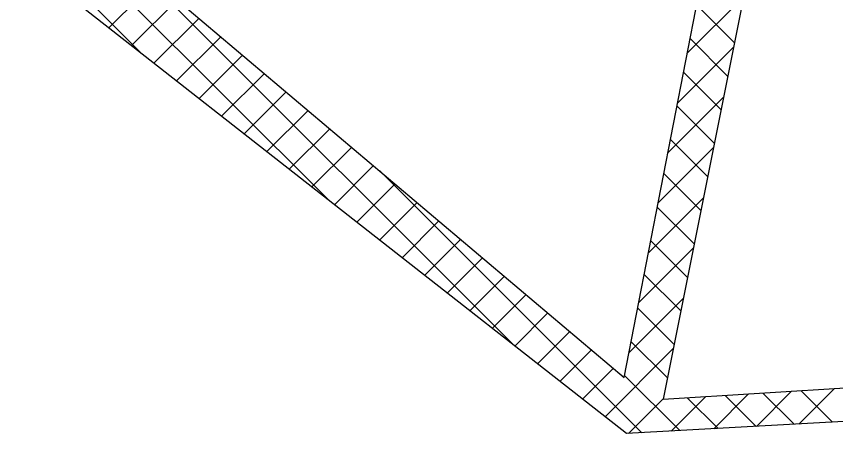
# Model space of a CAD drawing. Header units: metres. Extents: x 316591 to 321268, y 1878408 to 1881184.
# Drawn here: x 316680.8 to 316863.8, y 1880279.9 to 1880373.1 of the extents above; entities that cross this region are included whole.
import ezdxf

# ---------------------------------------------------------------- set-up
doc = ezdxf.new("R2010")
doc.units = ezdxf.units.M
doc.layers.add('PORT', color=5, linetype='Continuous')

msp = doc.modelspace()

# ---------------------------------------------------------------- linework, layer by layer
at = {"layer": 'PORT'}
for p, q in [((316816.43, 1880292.5), (316849.8, 1880464.46)), ((316860.12, 1880462.57), (316825.11, 1880287.62)), ((316698.64, 1880392.05), (316816.43, 1880292.5)), ((316816.95, 1880279.95), (316680.78, 1880386.71)), ((316825.11, 1880287.62), (316903.27, 1880292.5)), ((317025.62, 1880291.59), (316816.95, 1880279.95))]:
    msp.add_line(p, q, dxfattribs=at)
at = {"layer": 'PORT', "linetype": 'Continuous'}
for p, q in [((316750.4, 1880332.12), (316683.24, 1880399.28)), ((316708.82, 1880364.72), (316681.77, 1880391.77)), ((316791.97, 1880299.53), (316703.89, 1880387.61)), ((316701.4, 1880370.54), (316711.79, 1880380.93)), ((316706.43, 1880366.59), (316716.66, 1880376.82)), ((316830.48, 1880364.91), (316843.1, 1880377.53)), ((316841.04, 1880367.21), (316832.57, 1880375.68)), ((316711.47, 1880362.64), (316721.53, 1880372.7)), ((316716.5, 1880358.7), (316726.4, 1880368.59)), ((316839.54, 1880359.73), (316831.11, 1880368.16)), ((316828.32, 1880353.77), (316840.85, 1880366.31)), ((316721.54, 1880354.75), (316731.26, 1880364.48)), ((316726.57, 1880350.81), (316736.13, 1880360.36)), ((316838.04, 1880352.24), (316829.65, 1880360.63)), ((316731.6, 1880346.86), (316741, 1880356.25)), ((316826.15, 1880342.63), (316838.61, 1880355.08)), ((316736.64, 1880342.91), (316745.86, 1880352.14)), ((316836.54, 1880344.76), (316828.19, 1880353.11)), ((316741.67, 1880338.97), (316750.73, 1880348.02)), ((316835.05, 1880337.28), (316826.73, 1880345.59)), ((316746.7, 1880335.02), (316755.6, 1880343.91)), ((316823.99, 1880331.48), (316836.36, 1880343.85)), ((316751.74, 1880331.07), (316760.46, 1880339.8)), ((316820.35, 1880280.14), (316761.88, 1880338.6)), ((316833.55, 1880329.8), (316825.27, 1880338.07)), ((316756.77, 1880327.13), (316765.33, 1880335.69)), ((316821.83, 1880320.34), (316834.11, 1880332.63)), ((316761.81, 1880323.18), (316770.2, 1880331.57)), ((316832.05, 1880322.31), (316823.81, 1880330.55)), ((316766.84, 1880319.23), (316775.07, 1880327.46)), ((316771.87, 1880315.29), (316779.93, 1880323.35)), ((316830.55, 1880314.83), (316822.35, 1880323.03)), ((316819.67, 1880309.2), (316831.87, 1880321.4)), ((316776.91, 1880311.34), (316784.8, 1880319.23)), ((316829.06, 1880307.35), (316820.89, 1880315.51)), ((316781.94, 1880307.39), (316789.67, 1880315.12)), ((316786.98, 1880303.45), (316794.53, 1880311.01)), ((316817.5, 1880298.05), (316829.62, 1880310.17)), ((316792.01, 1880299.5), (316799.4, 1880306.89)), ((316827.56, 1880299.86), (316819.43, 1880307.99)), ((316797.04, 1880295.55), (316804.27, 1880302.78)), ((316826.06, 1880292.38), (316817.97, 1880300.47)), ((316802.08, 1880291.61), (316809.13, 1880298.67)), ((316812.14, 1880283.72), (316827.37, 1880298.95)), ((316807.11, 1880287.66), (316814, 1880294.55)), ((316828.85, 1880280.61), (316816.51, 1880292.95)), ((316855.42, 1880282.09), (316863.34, 1880290.01)), ((316826.89, 1880280.5), (316834.6, 1880288.21)), ((316836.4, 1880281.03), (316844.18, 1880288.81)), ((316845.86, 1880281.56), (316838.94, 1880288.49)), ((316845.91, 1880281.56), (316853.76, 1880289.41)), ((316854.37, 1880282.03), (316847.39, 1880289.01)), ((316862.87, 1880282.51), (316855.84, 1880289.54)), ((316817.38, 1880279.97), (316825.13, 1880287.72)), ((316837.36, 1880281.08), (316830.49, 1880287.96))]:
    msp.add_line(p, q, dxfattribs=at)

doc.saveas('drawing.dxf')
